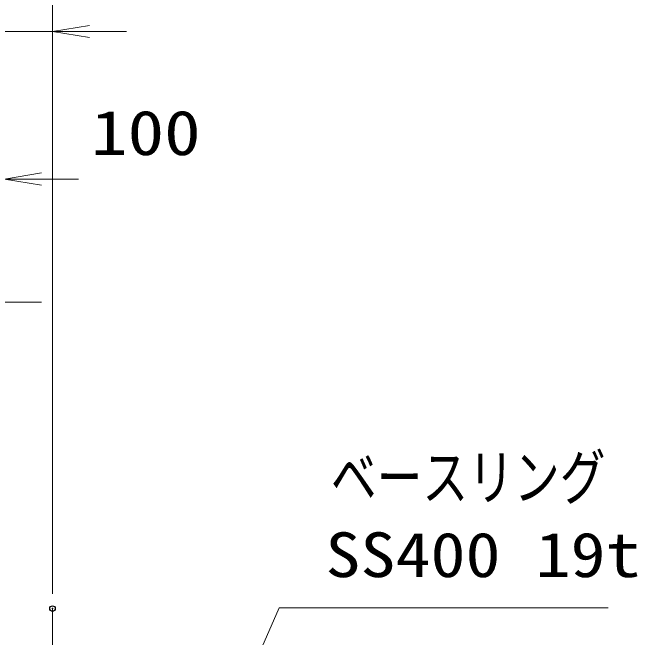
# Model space of a CAD drawing. Units: millimetres at full size. Extents: x -11880 to 11880, y -8400 to 8400.
# Drawn here: x 3760 to 5453, y 710 to 2404 of the extents above; entities that cross this region are included whole.
import ezdxf
from ezdxf.enums import TextEntityAlignment as Align

# ---------------------------------------------------------------- set-up
doc = ezdxf.new("R2010")
doc.units = ezdxf.units.MM
doc.header["$LTSCALE"] = 30
doc.header["$PDMODE"] = 32
doc.header["$PDSIZE"] = 15
doc.linetypes.add('USER1', pattern=[18, 12, -1.5, 3, -1.5])
for name, color, linetype, lineweight in [('0-2_軸線', 200, 'USER1', 15), ('0-4_寸法線', 4, 'Continuous', 18), ('0-5_0', 7, 'Continuous', 18)]:
    doc.layers.add(name, color=color, linetype=linetype, lineweight=lineweight)
doc.layers.add('0-6_Defpoints', color=7, linetype='Continuous')
doc.styles.add('ＭＳ ゴシック', font='')
doc.styles.get('ＭＳ ゴシック').set_extended_font_data('MS Gothic')

# ---------------------------------------------------------------- blocks, each defined once
blk = doc.blocks.new('_Open')
at = {"layer": '0-5_0', "color": 4}
blk.add_line((-30, 5), (0, 0), dxfattribs=at)
blk.add_lwpolyline([(-30, -5), (0, 0), (-30, 0)], dxfattribs=at)
blk = doc.blocks.new('S39')
at = {"layer": '0-4_寸法線'}
for points in [[(22825092.3, 87840404.8), (22798341.9, 87840404.8), (22781915.9, 87802753.4), (22780716.3, 87800003.6)], [(22781457.7, 87802953.3), (22780716.3, 87800003.6), (22782374.2, 87802553.4)]]:
    blk.add_lwpolyline(points, dxfattribs=at)
at = {"layer": '0-4_寸法線', "color": 254, "style": 'ＭＳ ゴシック'}
for s, width, p in [('ベースリング', 0.75, (22802541.9, 87848105.4)), ('SS400 19t', 1.15, (22802109.9, 87841805.4))]:
    blk.add_text(s, height=3637, dxfattribs=dict(at, width=width)).set_placement(p, align=Align.BOTTOM_LEFT)

msp = doc.modelspace()

# ---------------------------------------------------------------- linework, layer by layer
at = {"layer": '0-2_軸線'}
msp.add_line((3868.04, 788.08), (3868.04, -1445.96), dxfattribs=at)
at = {"layer": '0-4_寸法線'}
for p, q in [((3868.04, 828.08), (3868.04, 2744.08)), ((3868.04, 828.08), (3868.04, 2392.07)), ((3868.04, 2352.07), (3738.04, 2352.07)), ((3968.04, 2352.07), (4068.04, 2352.07)), ((3838.04, 1952.07), (3938.04, 1952.07)), ((3738.04, 1618.26), (3838.04, 1618.26))]:
    msp.add_line(p, q, dxfattribs=at)
at = {"layer": '0-6_Defpoints'}
msp.add_point((3868.04, 788.08), dxfattribs=at)

# ---------------------------------------------------------------- block references
at = {"layer": '0-4_寸法線', "xscale": 3.333333, "yscale": 3.333333, "rotation": 180}
for p in [(3868.04, 2352.07), (3738.04, 1952.07)]:
    msp.add_blockref('_Open', p, dxfattribs=at)
at = {"layer": '0-4_寸法線', "xscale": 0.03333333, "yscale": 0.03333333}
msp.add_blockref('S39', (-755462.94, -2927222.87), dxfattribs=at)

# ---------------------------------------------------------------- texts
at = {"layer": '0-4_寸法線', "color": 254, "style": 'ＭＳ ゴシック', "width": 1.2}
msp.add_text('100', height=121.2, dxfattribs=at).set_placement((3972.44, 1980.75), align=Align.BOTTOM_LEFT)

doc.saveas('drawing.dxf')
